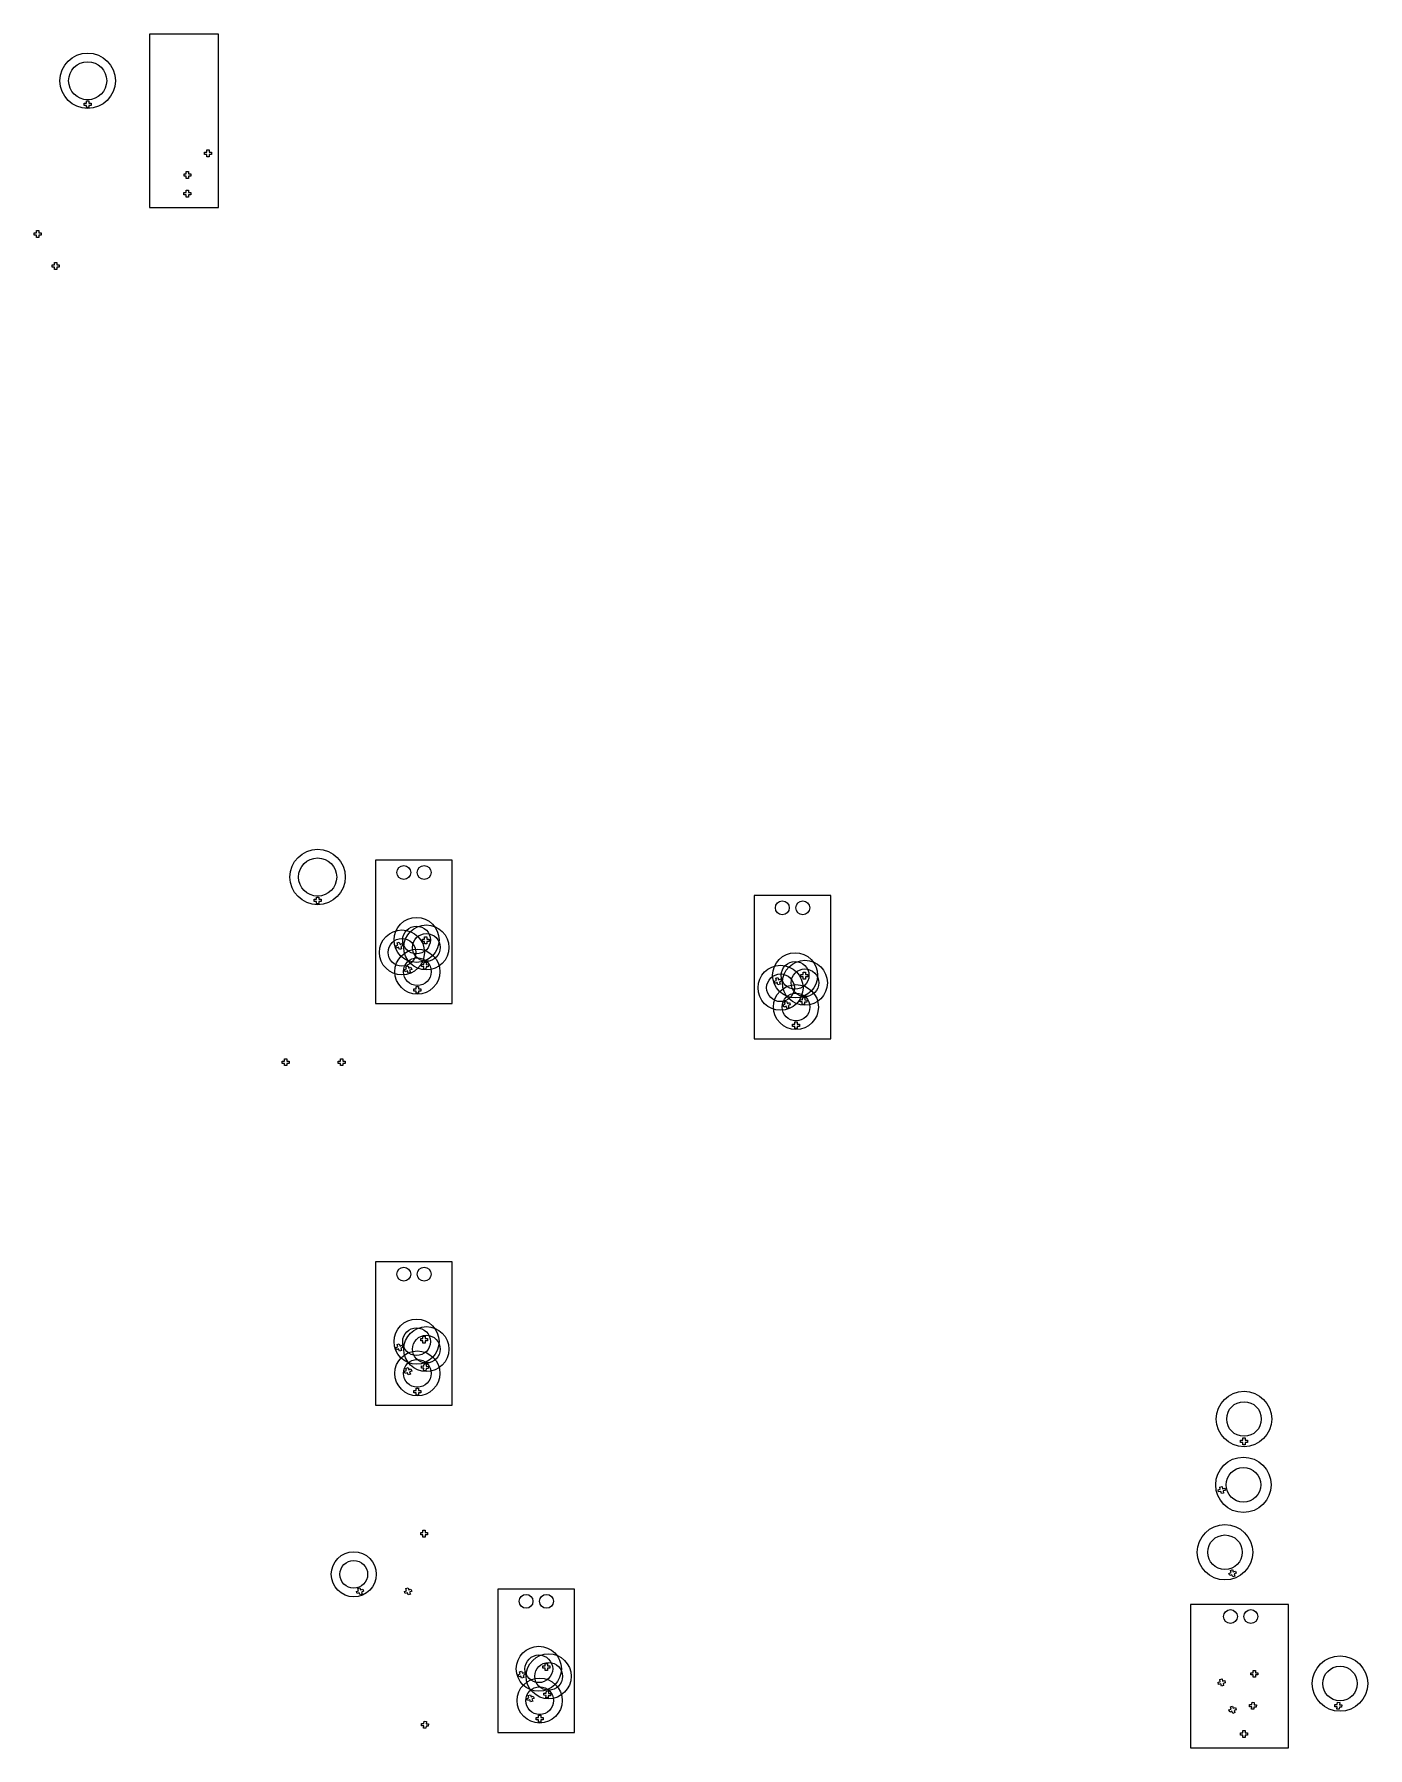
# Model space of a CAD drawing. Header units: centimetres. Extents: x -123 to 1233, y -758 to 1627.
# Drawn here: x -123.2 to 69.3, y -302.6 to -55.1 of the extents above; entities that cross this region are included whole.
import ezdxf

# ---------------------------------------------------------------- set-up
doc = ezdxf.new("R2010")
doc.units = ezdxf.units.CM

msp = doc.modelspace()

# ---------------------------------------------------------------- linework, layer by layer
for p, q in [((-116.037, -65.407), (-116.037, -65.077)), ((-116.037, -65.077), (-115.707, -65.077)), ((-115.707, -65.407), (-116.037, -65.407)), ((-115.707, -65.077), (-115.707, -64.747)), ((-115.707, -64.747), (-115.377, -64.747)), ((-115.707, -65.737), (-115.707, -65.407)), ((-115.377, -65.737), (-115.707, -65.737)), ((-115.377, -64.747), (-115.377, -65.077)), ((-115.377, -65.077), (-115.047, -65.077)), ((-115.047, -65.407), (-115.377, -65.407)), ((-115.377, -65.407), (-115.377, -65.737)), ((-115.047, -65.077), (-115.047, -65.407)), ((-98.659, -72.509), (-98.659, -72.179)), ((-98.659, -72.179), (-98.329, -72.179)), ((-98.329, -72.509), (-98.659, -72.509)), ((-98.329, -72.179), (-98.329, -71.849)), ((-98.329, -71.849), (-97.999, -71.849)), ((-98.329, -72.839), (-98.329, -72.509)), ((-97.999, -72.839), (-98.329, -72.839)), ((-97.999, -71.849), (-97.999, -72.179)), ((-97.999, -72.179), (-97.669, -72.179)), ((-97.669, -72.509), (-97.999, -72.509)), ((-97.999, -72.509), (-97.999, -72.839)), ((-97.669, -72.179), (-97.669, -72.509)), ((-101.627, -75.627), (-101.627, -75.297)), ((-101.627, -75.297), (-101.297, -75.297)), ((-101.627, -75.627, 1.879), (-101.627, -75.297, 1.879)), ((-101.627, -75.297, 1.879), (-101.297, -75.297, 1.879)), ((-101.297, -75.627), (-101.627, -75.627)), ((-101.297, -75.627, 1.879), (-101.627, -75.627, 1.879)), ((-101.297, -75.297), (-101.297, -74.967)), ((-101.297, -74.967), (-100.967, -74.967)), ((-101.297, -75.297, 1.879), (-101.297, -74.967, 1.879)), ((-101.297, -74.967, 1.879), (-100.967, -74.967, 1.879)), ((-101.297, -75.957), (-101.297, -75.627)), ((-101.297, -75.957, 1.879), (-101.297, -75.627, 1.879)), ((-100.967, -75.957), (-101.297, -75.957)), ((-100.967, -75.957, 1.879), (-101.297, -75.957, 1.879)), ((-100.967, -74.967), (-100.967, -75.297)), ((-100.967, -74.967, 1.879), (-100.967, -75.297, 1.879)), ((-100.967, -75.297), (-100.637, -75.297)), ((-100.967, -75.297, 1.879), (-100.637, -75.297, 1.879)), ((-100.637, -75.627), (-100.967, -75.627)), ((-100.967, -75.627), (-100.967, -75.957)), ((-100.637, -75.627, 1.879), (-100.967, -75.627, 1.879)), ((-100.967, -75.627, 1.879), (-100.967, -75.957, 1.879)), ((-100.637, -75.297), (-100.637, -75.627)), ((-100.637, -75.297, 1.879), (-100.637, -75.627, 1.879)), ((-101.638, -78.324), (-101.638, -77.994)), ((-101.638, -77.994), (-101.308, -77.994)), ((-101.638, -78.324, 1.879), (-101.638, -77.994, 1.879)), ((-101.638, -77.994, 1.879), (-101.308, -77.994, 1.879)), ((-101.308, -78.324), (-101.638, -78.324)), ((-101.308, -78.324, 1.879), (-101.638, -78.324, 1.879)), ((-101.308, -77.994), (-101.308, -77.664)), ((-101.308, -77.664), (-100.978, -77.664)), ((-101.308, -77.994, 1.879), (-101.308, -77.664, 1.879)), ((-101.308, -77.664, 1.879), (-100.978, -77.664, 1.879)), ((-101.308, -78.654), (-101.308, -78.324)), ((-101.308, -78.654, 1.879), (-101.308, -78.324, 1.879)), ((-100.978, -78.654), (-101.308, -78.654)), ((-100.978, -78.654, 1.879), (-101.308, -78.654, 1.879)), ((-100.978, -77.664), (-100.978, -77.994)), ((-100.978, -77.664, 1.879), (-100.978, -77.994, 1.879)), ((-100.978, -77.994), (-100.648, -77.994)), ((-100.978, -77.994, 1.879), (-100.648, -77.994, 1.879)), ((-100.648, -78.324), (-100.978, -78.324)), ((-100.978, -78.324), (-100.978, -78.654)), ((-100.648, -78.324, 1.879), (-100.978, -78.324, 1.879)), ((-100.978, -78.324, 1.879), (-100.978, -78.654, 1.879)), ((-100.648, -77.994), (-100.648, -78.324)), ((-100.648, -77.994, 1.879), (-100.648, -78.324, 1.879)), ((-123.25, -84.143), (-123.25, -83.813)), ((-123.25, -83.813), (-122.92, -83.813)), ((-122.92, -83.813), (-122.92, -83.483)), ((-122.92, -83.483), (-122.59, -83.483)), ((-122.59, -83.483), (-122.59, -83.813)), ((-122.59, -83.813), (-122.26, -83.813)), ((-122.26, -83.813), (-122.26, -84.143)), ((-122.92, -84.143), (-123.25, -84.143)), ((-122.92, -84.473), (-122.92, -84.143)), ((-122.59, -84.473), (-122.92, -84.473)), ((-122.26, -84.143), (-122.59, -84.143)), ((-122.59, -84.143), (-122.59, -84.473)), ((-120.646, -88.771), (-120.646, -88.441)), ((-120.646, -88.441), (-120.316, -88.441)), ((-120.316, -88.771), (-120.646, -88.771)), ((-120.316, -88.441), (-120.316, -88.111)), ((-120.316, -88.111), (-119.986, -88.111)), ((-120.316, -89.101), (-120.316, -88.771)), ((-119.986, -88.111), (-119.986, -88.441)), ((-119.986, -88.441), (-119.656, -88.441)), ((-119.656, -88.771), (-119.986, -88.771)), ((-119.986, -88.771), (-119.986, -89.101)), ((-119.656, -88.441), (-119.656, -88.771)), ((-119.986, -89.101), (-120.316, -89.101)), ((-82.836, -180.403), (-82.836, -180.073)), ((-82.836, -180.073), (-82.506, -180.073)), ((-82.506, -180.403), (-82.836, -180.403)), ((-82.506, -180.073), (-82.506, -179.743)), ((-82.506, -179.743), (-82.176, -179.743)), ((-82.506, -180.733), (-82.506, -180.403)), ((-82.176, -179.743), (-82.176, -180.073)), ((-82.176, -180.073), (-81.846, -180.073)), ((-81.846, -180.403), (-82.176, -180.403)), ((-82.176, -180.403), (-82.176, -180.733)), ((-81.846, -180.073), (-81.846, -180.403)), ((-82.176, -180.733), (-82.506, -180.733)), ((-66.887, -185.826), (-66.887, -185.496)), ((-66.887, -185.496), (-66.557, -185.496)), ((-66.557, -185.496), (-66.557, -185.826)), ((-71.065, -186.794), (-70.753, -186.688)), ((-71.065, -186.794), (-70.753, -186.688)), ((-70.958, -187.107), (-71.065, -186.794)), ((-70.958, -187.107), (-71.065, -186.794)), ((-70.646, -187), (-70.958, -187.107)), ((-70.646, -187), (-70.958, -187.107)), ((-70.859, -186.375), (-70.547, -186.269)), ((-70.859, -186.375), (-70.547, -186.269)), ((-70.753, -186.688), (-70.859, -186.375)), ((-70.753, -186.688), (-70.859, -186.375)), ((-70.539, -187.312), (-70.646, -187)), ((-70.539, -187.312), (-70.646, -187)), ((-70.547, -186.269), (-70.44, -186.581)), ((-70.547, -186.269), (-70.44, -186.581)), ((-70.227, -187.205), (-70.539, -187.312)), ((-70.227, -187.205), (-70.539, -187.312)), ((-70.44, -186.581), (-70.128, -186.474)), ((-70.44, -186.581), (-70.128, -186.474)), ((-70.021, -186.786), (-70.334, -186.893)), ((-70.021, -186.786), (-70.334, -186.893)), ((-70.334, -186.893), (-70.227, -187.205)), ((-70.334, -186.893), (-70.227, -187.205)), ((-70.128, -186.474), (-70.021, -186.786)), ((-70.128, -186.474), (-70.021, -186.786)), ((-67.217, -186.156), (-67.217, -185.826)), ((-67.217, -185.826), (-66.887, -185.826)), ((-66.887, -186.156), (-67.217, -186.156)), ((-66.887, -186.486), (-66.887, -186.156)), ((-66.557, -186.486), (-66.887, -186.486)), ((-66.557, -185.826), (-66.227, -185.826)), ((-66.227, -186.156), (-66.557, -186.156)), ((-66.557, -186.156), (-66.557, -186.486)), ((-66.227, -185.826), (-66.227, -186.156)), ((-69.795, -190.225), (-69.485, -190.113)), ((-69.795, -190.225), (-69.485, -190.113)), ((-69.683, -190.536), (-69.795, -190.225)), ((-69.683, -190.536), (-69.795, -190.225)), ((-69.372, -190.423), (-69.683, -190.536)), ((-69.372, -190.423), (-69.683, -190.536)), ((-69.597, -189.803), (-69.287, -189.69)), ((-69.597, -189.803), (-69.287, -189.69)), ((-69.485, -190.113), (-69.597, -189.803)), ((-69.485, -190.113), (-69.597, -189.803)), ((-69.26, -190.733), (-69.372, -190.423)), ((-69.26, -190.733), (-69.372, -190.423)), ((-69.287, -189.69), (-69.175, -190)), ((-69.287, -189.69), (-69.175, -190)), ((-69.175, -190), (-68.864, -189.888)), ((-69.175, -190), (-68.864, -189.888)), ((-68.752, -190.198), (-69.062, -190.311)), ((-68.752, -190.198), (-69.062, -190.311)), ((-69.062, -190.311), (-68.95, -190.621)), ((-69.062, -190.311), (-68.95, -190.621)), ((-68.864, -189.888), (-68.752, -190.198)), ((-68.864, -189.888), (-68.752, -190.198)), ((-67.351, -189.77), (-67.326, -189.441)), ((-67.351, -189.77), (-67.326, -189.441)), ((-67.022, -189.795), (-67.351, -189.77)), ((-67.022, -189.795), (-67.351, -189.77)), ((-67.326, -189.441), (-66.997, -189.466)), ((-67.326, -189.441), (-66.997, -189.466)), ((-67.047, -190.124), (-67.022, -189.795)), ((-67.047, -190.124), (-67.022, -189.795)), ((-66.718, -190.149), (-67.047, -190.124)), ((-66.718, -190.149), (-67.047, -190.124)), ((-66.997, -189.466), (-66.972, -189.137)), ((-66.997, -189.466), (-66.972, -189.137)), ((-66.972, -189.137), (-66.643, -189.162)), ((-66.972, -189.137), (-66.643, -189.162)), ((-66.693, -189.82), (-66.718, -190.149)), ((-66.693, -189.82), (-66.718, -190.149)), ((-66.364, -189.845), (-66.693, -189.82)), ((-66.364, -189.845), (-66.693, -189.82)), ((-66.643, -189.162), (-66.668, -189.491)), ((-66.643, -189.162), (-66.668, -189.491)), ((-66.668, -189.491), (-66.339, -189.516)), ((-66.668, -189.491), (-66.339, -189.516)), ((-66.339, -189.516), (-66.364, -189.845)), ((-66.339, -189.516), (-66.364, -189.845)), ((-68.95, -190.621), (-69.26, -190.733)), ((-68.95, -190.621), (-69.26, -190.733)), ((-68.437, -193.32), (-68.437, -192.99)), ((-68.437, -192.99), (-68.107, -192.99)), ((-68.437, -193.32), (-68.437, -192.99)), ((-68.437, -192.99), (-68.107, -192.99)), ((-68.107, -192.99), (-68.107, -192.66)), ((-68.107, -192.66), (-67.777, -192.66)), ((-68.107, -192.99), (-68.107, -192.66)), ((-68.107, -192.66), (-67.777, -192.66)), ((-67.777, -192.66), (-67.777, -192.99)), ((-67.777, -192.66), (-67.777, -192.99)), ((-67.777, -192.99), (-67.447, -192.99)), ((-67.777, -192.99), (-67.447, -192.99)), ((-67.447, -192.99), (-67.447, -193.32)), ((-67.447, -192.99), (-67.447, -193.32)), ((-16.406, -191.9), (-16.094, -191.794)), ((-16.406, -191.9, 22), (-16.094, -191.794, 22)), ((-16.406, -191.9, -117.946), (-16.094, -191.794, -117.946)), ((-16.406, -191.9, -95.946), (-16.094, -191.794, -95.946)), ((-16.299, -192.213), (-16.406, -191.9)), ((-16.299, -192.213, 22), (-16.406, -191.9, 22)), ((-16.299, -192.213, -117.946), (-16.406, -191.9, -117.946)), ((-16.299, -192.213, -95.946), (-16.406, -191.9, -95.946)), ((-15.987, -192.106), (-16.299, -192.213)), ((-15.987, -192.106, 22), (-16.299, -192.213, 22)), ((-15.987, -192.106, -117.946), (-16.299, -192.213, -117.946)), ((-15.987, -192.106, -95.946), (-16.299, -192.213, -95.946)), ((-16.2, -191.481), (-15.888, -191.374)), ((-16.2, -191.481, 22), (-15.888, -191.374, 22)), ((-16.2, -191.481, -117.946), (-15.888, -191.374, -117.946)), ((-16.2, -191.481, -95.946), (-15.888, -191.374, -95.946)), ((-16.094, -191.794), (-16.2, -191.481)), ((-16.094, -191.794, 22), (-16.2, -191.481, 22)), ((-16.094, -191.794, -117.946), (-16.2, -191.481, -117.946)), ((-16.094, -191.794, -95.946), (-16.2, -191.481, -95.946)), ((-15.88, -192.418), (-15.987, -192.106)), ((-15.88, -192.418, 22), (-15.987, -192.106, 22)), ((-15.88, -192.418, -117.946), (-15.987, -192.106, -117.946)), ((-15.88, -192.418, -95.946), (-15.987, -192.106, -95.946)), ((-15.888, -191.374), (-15.781, -191.687)), ((-15.888, -191.374, 22), (-15.781, -191.687, 22)), ((-15.888, -191.374, -117.946), (-15.781, -191.687, -117.946)), ((-15.888, -191.374, -95.946), (-15.781, -191.687, -95.946)), ((-15.568, -192.311), (-15.88, -192.418)), ((-15.568, -192.311, 22), (-15.88, -192.418, 22)), ((-15.568, -192.311, -117.946), (-15.88, -192.418, -117.946)), ((-15.568, -192.311, -95.946), (-15.88, -192.418, -95.946)), ((-15.781, -191.687), (-15.469, -191.58)), ((-15.781, -191.687, 22), (-15.469, -191.58, 22)), ((-15.781, -191.687, -117.946), (-15.469, -191.58, -117.946)), ((-15.781, -191.687, -95.946), (-15.469, -191.58, -95.946)), ((-15.362, -191.892), (-15.675, -191.999)), ((-15.362, -191.892, 22), (-15.675, -191.999, 22)), ((-15.362, -191.892, -117.946), (-15.675, -191.999, -117.946)), ((-15.362, -191.892, -95.946), (-15.675, -191.999, -95.946)), ((-15.675, -191.999), (-15.568, -192.311)), ((-15.675, -191.999, 22), (-15.568, -192.311, 22)), ((-15.675, -191.999, -117.946), (-15.568, -192.311, -117.946)), ((-15.675, -191.999, -95.946), (-15.568, -192.311, -95.946)), ((-15.469, -191.58), (-15.362, -191.892)), ((-15.469, -191.58, 22), (-15.362, -191.892, 22)), ((-15.469, -191.58, -117.946), (-15.362, -191.892, -117.946)), ((-15.469, -191.58, -95.946), (-15.362, -191.892, -95.946)), ((-12.558, -191.262), (-12.558, -190.932)), ((-12.558, -190.932), (-12.228, -190.932)), ((-12.558, -191.262, -117.946), (-12.558, -190.932, -117.946)), ((-12.558, -190.932, -117.946), (-12.228, -190.932, -117.946)), ((-12.228, -191.262), (-12.558, -191.262)), ((-12.228, -191.262, -117.946), (-12.558, -191.262, -117.946)), ((-12.228, -190.932), (-12.228, -190.602)), ((-12.228, -190.602), (-11.898, -190.602)), ((-12.228, -190.932, -117.946), (-12.228, -190.602, -117.946)), ((-12.228, -190.602, -117.946), (-11.898, -190.602, -117.946)), ((-12.228, -191.592), (-12.228, -191.262)), ((-12.228, -191.592, -117.946), (-12.228, -191.262, -117.946)), ((-11.898, -191.592), (-12.228, -191.592)), ((-11.898, -191.592, -117.946), (-12.228, -191.592, -117.946)), ((-11.898, -190.602), (-11.898, -190.932)), ((-11.898, -190.602, -117.946), (-11.898, -190.932, -117.946)), ((-11.898, -190.932), (-11.568, -190.932)), ((-11.898, -190.932, -117.946), (-11.568, -190.932, -117.946)), ((-11.568, -191.262), (-11.898, -191.262)), ((-11.898, -191.262), (-11.898, -191.592)), ((-11.568, -191.262, -117.946), (-11.898, -191.262, -117.946)), ((-11.898, -191.262, -117.946), (-11.898, -191.592, -117.946)), ((-11.568, -190.932), (-11.568, -191.262)), ((-11.568, -190.932, -117.946), (-11.568, -191.262, -117.946)), ((-68.107, -193.32), (-68.437, -193.32)), ((-68.107, -193.32), (-68.437, -193.32)), ((-68.107, -193.65), (-68.107, -193.32)), ((-68.107, -193.65), (-68.107, -193.32)), ((-67.777, -193.65), (-68.107, -193.65)), ((-67.777, -193.65), (-68.107, -193.65)), ((-67.447, -193.32), (-67.777, -193.32)), ((-67.777, -193.32), (-67.777, -193.65)), ((-67.447, -193.32), (-67.777, -193.32)), ((-67.777, -193.32), (-67.777, -193.65)), ((-15.136, -195.331), (-14.826, -195.219)), ((-15.136, -195.331, 15), (-14.826, -195.219, 15)), ((-15.136, -195.331, -117.946), (-14.826, -195.219, -117.946)), ((-15.136, -195.331, -102.946), (-14.826, -195.219, -102.946)), ((-15.024, -195.641), (-15.136, -195.331)), ((-15.024, -195.641, 15), (-15.136, -195.331, 15)), ((-15.024, -195.641, -117.946), (-15.136, -195.331, -117.946)), ((-15.024, -195.641, -102.946), (-15.136, -195.331, -102.946)), ((-14.938, -194.908), (-14.628, -194.796)), ((-14.938, -194.908, 15), (-14.628, -194.796, 15)), ((-14.938, -194.908, -117.946), (-14.628, -194.796, -117.946)), ((-14.938, -194.908, -102.946), (-14.628, -194.796, -102.946)), ((-14.826, -195.219), (-14.938, -194.908)), ((-14.826, -195.219, 15), (-14.938, -194.908, 15)), ((-14.826, -195.219, -117.946), (-14.938, -194.908, -117.946)), ((-14.826, -195.219, -102.946), (-14.938, -194.908, -102.946)), ((-14.628, -194.796), (-14.516, -195.106)), ((-14.628, -194.796, 15), (-14.516, -195.106, 15)), ((-14.628, -194.796, -117.946), (-14.516, -195.106, -117.946)), ((-14.628, -194.796, -102.946), (-14.516, -195.106, -102.946)), ((-14.516, -195.106), (-14.205, -194.994)), ((-14.516, -195.106, 15), (-14.205, -194.994, 15)), ((-14.516, -195.106, -117.946), (-14.205, -194.994, -117.946)), ((-14.516, -195.106, -102.946), (-14.205, -194.994, -102.946)), ((-14.093, -195.304), (-14.403, -195.416)), ((-14.093, -195.304, 15), (-14.403, -195.416, 15)), ((-14.093, -195.304, -117.946), (-14.403, -195.416, -117.946)), ((-14.093, -195.304, -102.946), (-14.403, -195.416, -102.946)), ((-14.403, -195.416), (-14.291, -195.727)), ((-14.403, -195.416, 15), (-14.291, -195.727, 15)), ((-14.403, -195.416, -117.946), (-14.291, -195.727, -117.946)), ((-14.403, -195.416, -102.946), (-14.291, -195.727, -102.946)), ((-14.205, -194.994), (-14.093, -195.304)), ((-14.205, -194.994, 15), (-14.093, -195.304, 15)), ((-14.205, -194.994, -117.946), (-14.093, -195.304, -117.946)), ((-14.205, -194.994, -102.946), (-14.093, -195.304, -102.946)), ((-12.692, -194.876), (-12.667, -194.546)), ((-12.692, -194.876, 9), (-12.667, -194.546, 9)), ((-12.692, -194.876, -117.946), (-12.667, -194.546, -117.946)), ((-12.692, -194.876, -108.946), (-12.667, -194.546, -108.946)), ((-12.363, -194.901), (-12.692, -194.876)), ((-12.363, -194.901, 9), (-12.692, -194.876, 9)), ((-12.363, -194.901, -117.946), (-12.692, -194.876, -117.946)), ((-12.363, -194.901, -108.946), (-12.692, -194.876, -108.946)), ((-12.667, -194.546), (-12.338, -194.572)), ((-12.667, -194.546, 9), (-12.338, -194.572, 9)), ((-12.667, -194.546, -117.946), (-12.338, -194.572, -117.946)), ((-12.667, -194.546, -108.946), (-12.338, -194.572, -108.946)), ((-12.388, -195.23), (-12.363, -194.901)), ((-12.388, -195.23, 9), (-12.363, -194.901, 9)), ((-12.388, -195.23, -117.946), (-12.363, -194.901, -117.946)), ((-12.388, -195.23, -108.946), (-12.363, -194.901, -108.946)), ((-12.059, -195.255), (-12.388, -195.23)), ((-12.059, -195.255, 9), (-12.388, -195.23, 9)), ((-12.059, -195.255, -117.946), (-12.388, -195.23, -117.946)), ((-12.059, -195.255, -108.946), (-12.388, -195.23, -108.946)), ((-12.338, -194.572), (-12.313, -194.243)), ((-12.338, -194.572, 9), (-12.313, -194.243, 9)), ((-12.338, -194.572, -117.946), (-12.313, -194.243, -117.946)), ((-12.338, -194.572, -108.946), (-12.313, -194.243, -108.946)), ((-12.313, -194.243), (-11.984, -194.268)), ((-12.313, -194.243, 9), (-11.984, -194.268, 9)), ((-12.313, -194.243, -117.946), (-11.984, -194.268, -117.946)), ((-12.313, -194.243, -108.946), (-11.984, -194.268, -108.946)), ((-12.034, -194.926), (-12.059, -195.255)), ((-12.034, -194.926, 9), (-12.059, -195.255, 9)), ((-12.034, -194.926, -117.946), (-12.059, -195.255, -117.946)), ((-12.034, -194.926, -108.946), (-12.059, -195.255, -108.946)), ((-11.705, -194.951), (-12.034, -194.926)), ((-11.705, -194.951, 9), (-12.034, -194.926, 9)), ((-11.705, -194.951, -117.946), (-12.034, -194.926, -117.946)), ((-11.705, -194.951, -108.946), (-12.034, -194.926, -108.946)), ((-11.984, -194.268), (-12.009, -194.597)), ((-11.984, -194.268, 9), (-12.009, -194.597, 9)), ((-11.984, -194.268, -117.946), (-12.009, -194.597, -117.946)), ((-11.984, -194.268, -108.946), (-12.009, -194.597, -108.946)), ((-12.009, -194.597), (-11.68, -194.622)), ((-12.009, -194.597, 9), (-11.68, -194.622, 9)), ((-12.009, -194.597, -117.946), (-11.68, -194.622, -117.946)), ((-12.009, -194.597, -108.946), (-11.68, -194.622, -108.946)), ((-11.68, -194.622), (-11.705, -194.951)), ((-11.68, -194.622, 9), (-11.705, -194.951, 9)), ((-11.68, -194.622, -117.946), (-11.705, -194.951, -117.946)), ((-11.68, -194.622, -108.946), (-11.705, -194.951, -108.946)), ((-14.713, -195.529), (-15.024, -195.641)), ((-14.713, -195.529, 15), (-15.024, -195.641, 15)), ((-14.713, -195.529, -117.946), (-15.024, -195.641, -117.946)), ((-14.713, -195.529, -102.946), (-15.024, -195.641, -102.946)), ((-14.601, -195.839), (-14.713, -195.529)), ((-14.601, -195.839, 15), (-14.713, -195.529, 15)), ((-14.601, -195.839, -117.946), (-14.713, -195.529, -117.946)), ((-14.601, -195.839, -102.946), (-14.713, -195.529, -102.946)), ((-14.291, -195.727), (-14.601, -195.839)), ((-14.291, -195.727, 15), (-14.601, -195.839, 15)), ((-14.291, -195.727, -117.946), (-14.601, -195.839, -117.946)), ((-14.291, -195.727, -102.946), (-14.601, -195.839, -102.946)), ((-13.448, -198.095), (-13.448, -197.765)), ((-13.448, -197.765), (-13.118, -197.765)), ((-13.448, -198.095, 5), (-13.448, -197.765, 5)), ((-13.448, -197.765, 5), (-13.118, -197.765, 5)), ((-13.448, -198.095, -117.946), (-13.448, -197.765, -117.946)), ((-13.448, -197.765, -117.946), (-13.118, -197.765, -117.946)), ((-13.448, -198.095, -112.946), (-13.448, -197.765, -112.946)), ((-13.448, -197.765, -112.946), (-13.118, -197.765, -112.946)), ((-13.118, -197.765), (-13.118, -198.095)), ((-13.118, -197.765, 5), (-13.118, -198.095, 5)), ((-13.118, -197.765, -117.946), (-13.118, -198.095, -117.946)), ((-13.118, -197.765, -112.946), (-13.118, -198.095, -112.946)), ((-13.778, -198.425), (-13.778, -198.095)), ((-13.778, -198.095), (-13.448, -198.095)), ((-13.778, -198.425, 5), (-13.778, -198.095, 5)), ((-13.778, -198.095, 5), (-13.448, -198.095, 5)), ((-13.778, -198.425, -117.946), (-13.778, -198.095, -117.946)), ((-13.778, -198.095, -117.946), (-13.448, -198.095, -117.946)), ((-13.778, -198.425, -112.946), (-13.778, -198.095, -112.946)), ((-13.778, -198.095, -112.946), (-13.448, -198.095, -112.946)), ((-13.448, -198.425), (-13.778, -198.425)), ((-13.448, -198.425, 5), (-13.778, -198.425, 5)), ((-13.448, -198.425, -117.946), (-13.778, -198.425, -117.946)), ((-13.448, -198.425, -112.946), (-13.778, -198.425, -112.946)), ((-13.448, -198.755), (-13.448, -198.425)), ((-13.448, -198.755, 5), (-13.448, -198.425, 5)), ((-13.448, -198.755, -117.946), (-13.448, -198.425, -117.946)), ((-13.448, -198.755, -112.946), (-13.448, -198.425, -112.946)), ((-13.118, -198.755), (-13.448, -198.755)), ((-13.118, -198.755, 5), (-13.448, -198.755, 5)), ((-13.118, -198.755, -117.946), (-13.448, -198.755, -117.946)), ((-13.118, -198.755, -112.946), (-13.448, -198.755, -112.946)), ((-13.118, -198.095), (-12.788, -198.095)), ((-13.118, -198.095, 5), (-12.788, -198.095, 5)), ((-13.118, -198.095, -117.946), (-12.788, -198.095, -117.946)), ((-13.118, -198.095, -112.946), (-12.788, -198.095, -112.946)), ((-12.788, -198.425), (-13.118, -198.425)), ((-13.118, -198.425), (-13.118, -198.755)), ((-12.788, -198.425, 5), (-13.118, -198.425, 5)), ((-13.118, -198.425, 5), (-13.118, -198.755, 5)), ((-12.788, -198.425, -117.946), (-13.118, -198.425, -117.946)), ((-13.118, -198.425, -117.946), (-13.118, -198.755, -117.946)), ((-12.788, -198.425, -112.946), (-13.118, -198.425, -112.946)), ((-13.118, -198.425, -112.946), (-13.118, -198.755, -112.946)), ((-12.788, -198.095), (-12.788, -198.425)), ((-12.788, -198.095, 5), (-12.788, -198.425, 5)), ((-12.788, -198.095, -117.946), (-12.788, -198.425, -117.946)), ((-12.788, -198.095, -112.946), (-12.788, -198.425, -112.946)), ((-87.445, -203.767), (-87.445, -203.437)), ((-87.445, -203.437), (-87.115, -203.437)), ((-87.445, -203.767, -3.221), (-87.445, -203.437, -3.221)), ((-87.445, -203.437, -3.221), (-87.115, -203.437, -3.221)), ((-87.445, -203.767, -3.73), (-87.445, -203.437, -3.73)), ((-87.445, -203.437, -3.73), (-87.115, -203.437, -3.73)), ((-87.445, -203.767, -5.173), (-87.445, -203.437, -5.173)), ((-87.445, -203.437, -5.173), (-87.115, -203.437, -5.173)), ((-87.445, -203.767, -6.022), (-87.445, -203.437, -6.022)), ((-87.445, -203.437, -6.022), (-87.115, -203.437, -6.022)), ((-87.445, -203.767, -7.465), (-87.445, -203.437, -7.465)), ((-87.445, -203.437, -7.465), (-87.115, -203.437, -7.465)), ((-87.115, -203.767), (-87.445, -203.767)), ((-87.115, -203.767, -3.221), (-87.445, -203.767, -3.221)), ((-87.115, -203.767, -3.73), (-87.445, -203.767, -3.73)), ((-87.115, -203.767, -5.173), (-87.445, -203.767, -5.173)), ((-87.115, -203.767, -6.022), (-87.445, -203.767, -6.022)), ((-87.115, -203.767, -7.465), (-87.445, -203.767, -7.465)), ((-87.115, -203.437), (-87.115, -203.107)), ((-87.115, -203.107), (-86.785, -203.107)), ((-87.115, -203.437, -3.221), (-87.115, -203.107, -3.221)), ((-87.115, -203.107, -3.221), (-86.785, -203.107, -3.221)), ((-87.115, -203.437, -3.73), (-87.115, -203.107, -3.73)), ((-87.115, -203.107, -3.73), (-86.785, -203.107, -3.73)), ((-87.115, -203.437, -5.173), (-87.115, -203.107, -5.173)), ((-87.115, -203.107, -5.173), (-86.785, -203.107, -5.173)), ((-87.115, -203.437, -6.022), (-87.115, -203.107, -6.022)), ((-87.115, -203.107, -6.022), (-86.785, -203.107, -6.022)), ((-87.115, -203.437, -7.465), (-87.115, -203.107, -7.465)), ((-87.115, -203.107, -7.465), (-86.785, -203.107, -7.465)), ((-87.115, -204.097), (-87.115, -203.767)), ((-87.115, -204.097, -3.221), (-87.115, -203.767, -3.221)), ((-87.115, -204.097, -3.73), (-87.115, -203.767, -3.73)), ((-87.115, -204.097, -5.173), (-87.115, -203.767, -5.173)), ((-87.115, -204.097, -6.022), (-87.115, -203.767, -6.022)), ((-87.115, -204.097, -7.465), (-87.115, -203.767, -7.465)), ((-86.785, -204.097), (-87.115, -204.097)), ((-86.785, -204.097, -3.221), (-87.115, -204.097, -3.221)), ((-86.785, -204.097, -3.73), (-87.115, -204.097, -3.73)), ((-86.785, -204.097, -5.173), (-87.115, -204.097, -5.173)), ((-86.785, -204.097, -6.022), (-87.115, -204.097, -6.022)), ((-86.785, -204.097, -7.465), (-87.115, -204.097, -7.465)), ((-86.785, -203.107), (-86.785, -203.437)), ((-86.785, -203.107, -3.221), (-86.785, -203.437, -3.221)), ((-86.785, -203.107, -3.73), (-86.785, -203.437, -3.73)), ((-86.785, -203.107, -5.173), (-86.785, -203.437, -5.173)), ((-86.785, -203.107, -6.022), (-86.785, -203.437, -6.022)), ((-86.785, -203.107, -7.465), (-86.785, -203.437, -7.465)), ((-86.785, -203.437), (-86.455, -203.437)), ((-86.785, -203.437, -3.221), (-86.455, -203.437, -3.221)), ((-86.785, -203.437, -3.73), (-86.455, -203.437, -3.73)), ((-86.785, -203.437, -5.173), (-86.455, -203.437, -5.173)), ((-86.785, -203.437, -6.022), (-86.455, -203.437, -6.022)), ((-86.785, -203.437, -7.465), (-86.455, -203.437, -7.465)), ((-86.455, -203.767), (-86.785, -203.767)), ((-86.785, -203.767), (-86.785, -204.097)), ((-86.455, -203.767, -3.221), (-86.785, -203.767, -3.221)), ((-86.785, -203.767, -3.221), (-86.785, -204.097, -3.221)), ((-86.455, -203.767, -3.73), (-86.785, -203.767, -3.73)), ((-86.785, -203.767, -3.73), (-86.785, -204.097, -3.73)), ((-86.455, -203.767, -5.173), (-86.785, -203.767, -5.173)), ((-86.785, -203.767, -5.173), (-86.785, -204.097, -5.173)), ((-86.455, -203.767, -6.022), (-86.785, -203.767, -6.022)), ((-86.785, -203.767, -6.022), (-86.785, -204.097, -6.022)), ((-86.455, -203.767, -7.465), (-86.785, -203.767, -7.465)), ((-86.785, -203.767, -7.465), (-86.785, -204.097, -7.465)), ((-86.455, -203.437), (-86.455, -203.767)), ((-86.455, -203.437, -3.221), (-86.455, -203.767, -3.221)), ((-86.455, -203.437, -3.73), (-86.455, -203.767, -3.73)), ((-86.455, -203.437, -5.173), (-86.455, -203.767, -5.173)), ((-86.455, -203.437, -6.022), (-86.455, -203.767, -6.022)), ((-86.455, -203.437, -7.465), (-86.455, -203.767, -7.465)), ((-79.356, -203.767), (-79.356, -203.437)), ((-79.356, -203.437), (-79.026, -203.437)), ((-79.026, -203.767), (-79.356, -203.767)), ((-79.026, -203.437), (-79.026, -203.107)), ((-79.026, -203.107), (-78.696, -203.107)), ((-79.026, -204.097), (-79.026, -203.767)), ((-78.696, -204.097), (-79.026, -204.097)), ((-78.696, -203.107), (-78.696, -203.437)), ((-78.696, -203.437), (-78.366, -203.437)), ((-78.366, -203.767), (-78.696, -203.767)), ((-78.696, -203.767), (-78.696, -204.097)), ((-78.366, -203.437), (-78.366, -203.767)), ((-71.065, -244.808), (-70.753, -244.701)), ((-71.065, -244.808, 22), (-70.753, -244.701, 22)), ((-71.065, -244.808, -2), (-70.753, -244.701, -2)), ((-70.958, -245.12), (-71.065, -244.808)), ((-70.958, -245.12, 22), (-71.065, -244.808, 22)), ((-70.958, -245.12, -2), (-71.065, -244.808, -2)), ((-70.859, -244.389), (-70.547, -244.282)), ((-70.859, -244.389, 22), (-70.547, -244.282, 22)), ((-70.859, -244.389, -2), (-70.547, -244.282, -2)), ((-70.753, -244.701), (-70.859, -244.389)), ((-70.753, -244.701, 22), (-70.859, -244.389, 22)), ((-70.753, -244.701, -2), (-70.859, -244.389, -2)), ((-70.547, -244.282), (-70.44, -244.594)), ((-70.547, -244.282, 22), (-70.44, -244.594, 22)), ((-70.547, -244.282, -2), (-70.44, -244.594, -2)), ((-70.44, -244.594), (-70.128, -244.488)), ((-70.44, -244.594, 22), (-70.128, -244.488, 22)), ((-70.44, -244.594, -2), (-70.128, -244.488, -2)), ((-70.021, -244.8), (-70.334, -244.907)), ((-70.021, -244.8, 22), (-70.334, -244.907, 22)), ((-70.021, -244.8, -2), (-70.334, -244.907, -2)), ((-70.334, -244.907), (-70.227, -245.219)), ((-70.334, -244.907, 22), (-70.227, -245.219, 22)), ((-70.334, -244.907, -2), (-70.227, -245.219, -2)), ((-70.128, -244.488), (-70.021, -244.8)), ((-70.128, -244.488, 22), (-70.021, -244.8, 22)), ((-70.128, -244.488, -2), (-70.021, -244.8, -2)), ((-67.46, -243.849), (-67.46, -243.519)), ((-67.46, -243.519), (-67.13, -243.519)), ((-67.13, -243.849), (-67.46, -243.849)), ((-67.13, -243.519), (-67.13, -243.189)), ((-67.13, -243.189), (-66.8, -243.189)), ((-67.13, -244.179), (-67.13, -243.849)), ((-66.8, -244.179), (-67.13, -244.179)), ((-66.8, -243.189), (-66.8, -243.519)), ((-66.8, -243.519), (-66.47, -243.519)), ((-66.47, -243.849), (-66.8, -243.849)), ((-66.8, -243.849), (-66.8, -244.179)), ((-66.47, -243.519), (-66.47, -243.849)), ((-70.646, -245.013), (-70.958, -245.12)), ((-70.646, -245.013, 22), (-70.958, -245.12, 22)), ((-70.646, -245.013, -2), (-70.958, -245.12, -2)), ((-70.539, -245.326), (-70.646, -245.013)), ((-70.539, -245.326, 22), (-70.646, -245.013, 22)), ((-70.539, -245.326, -2), (-70.646, -245.013, -2)), ((-70.227, -245.219), (-70.539, -245.326)), ((-70.227, -245.219, 22), (-70.539, -245.326, 22)), ((-70.227, -245.219, -2), (-70.539, -245.326, -2)), ((-67.351, -247.783), (-67.326, -247.454)), ((-67.351, -247.783, 9), (-67.326, -247.454, 9)), ((-67.326, -247.454), (-66.997, -247.479)), ((-67.326, -247.454, 9), (-66.997, -247.479, 9)), ((-66.997, -247.479), (-66.972, -247.15)), ((-66.997, -247.479, 9), (-66.972, -247.15, 9)), ((-66.972, -247.15), (-66.643, -247.176)), ((-66.972, -247.15, 9), (-66.643, -247.176, 9)), ((-66.643, -247.176), (-66.668, -247.505)), ((-66.643, -247.176, 9), (-66.668, -247.505, 9)), ((-69.795, -248.239), (-69.485, -248.126)), ((-69.683, -248.549), (-69.795, -248.239)), ((-69.372, -248.437), (-69.683, -248.549)), ((-69.597, -247.816), (-69.287, -247.704)), ((-69.485, -248.126), (-69.597, -247.816)), ((-69.26, -248.747), (-69.372, -248.437)), ((-69.287, -247.704), (-69.175, -248.014)), ((-68.95, -248.634), (-69.26, -248.747)), ((-69.175, -248.014), (-68.864, -247.901)), ((-68.752, -248.212), (-69.062, -248.324)), ((-69.062, -248.324), (-68.95, -248.634)), ((-68.864, -247.901), (-68.752, -248.212)), ((-67.022, -247.808), (-67.351, -247.783)), ((-67.022, -247.808, 9), (-67.351, -247.783, 9)), ((-67.047, -248.137), (-67.022, -247.808)), ((-67.047, -248.137, 9), (-67.022, -247.808, 9)), ((-66.718, -248.163), (-67.047, -248.137)), ((-66.718, -248.163, 9), (-67.047, -248.137, 9)), ((-66.693, -247.834), (-66.718, -248.163)), ((-66.693, -247.834, 9), (-66.718, -248.163, 9)), ((-66.364, -247.859), (-66.693, -247.834)), ((-66.364, -247.859, 9), (-66.693, -247.834, 9)), ((-66.668, -247.505), (-66.339, -247.53)), ((-66.668, -247.505, 9), (-66.339, -247.53, 9)), ((-66.339, -247.53), (-66.364, -247.859)), ((-66.339, -247.53, 9), (-66.364, -247.859, 9)), ((-68.437, -251.333), (-68.437, -251.003)), ((-68.437, -251.003), (-68.107, -251.003)), ((-68.437, -251.333, 5), (-68.437, -251.003, 5)), ((-68.437, -251.003, 5), (-68.107, -251.003, 5)), ((-68.107, -251.333), (-68.437, -251.333)), ((-68.107, -251.333, 5), (-68.437, -251.333, 5)), ((-68.107, -251.003), (-68.107, -250.673)), ((-68.107, -250.673), (-67.777, -250.673)), ((-68.107, -251.003, 5), (-68.107, -250.673, 5)), ((-68.107, -250.673, 5), (-67.777, -250.673, 5)), ((-68.107, -251.663), (-68.107, -251.333)), ((-68.107, -251.663, 5), (-68.107, -251.333, 5)), ((-67.777, -251.663), (-68.107, -251.663)), ((-67.777, -251.663, 5), (-68.107, -251.663, 5)), ((-67.777, -250.673), (-67.777, -251.003)), ((-67.777, -250.673, 5), (-67.777, -251.003, 5)), ((-67.777, -251.003), (-67.447, -251.003)), ((-67.777, -251.003, 5), (-67.447, -251.003, 5)), ((-67.447, -251.333), (-67.777, -251.333)), ((-67.777, -251.333), (-67.777, -251.663)), ((-67.447, -251.333, 5), (-67.777, -251.333, 5)), ((-67.777, -251.333, 5), (-67.777, -251.663, 5)), ((-67.447, -251.003), (-67.447, -251.333)), ((-67.447, -251.003, 5), (-67.447, -251.333, 5)), ((-67.46, -271.847), (-67.46, -271.517)), ((-67.46, -271.517), (-67.13, -271.517)), ((-67.13, -271.847), (-67.46, -271.847)), ((-67.13, -271.517), (-67.13, -271.187)), ((-67.13, -271.187), (-66.8, -271.187)), ((-67.13, -272.177), (-67.13, -271.847)), ((-66.8, -272.177), (-67.13, -272.177)), ((-66.8, -271.187), (-66.8, -271.517)), ((-66.8, -271.517), (-66.47, -271.517)), ((-66.47, -271.847), (-66.8, -271.847)), ((-66.8, -271.847), (-66.8, -272.177)), ((-66.47, -271.517), (-66.47, -271.847)), ((-76.549, -279.616), (-76.239, -279.503)), ((-76.437, -279.926), (-76.549, -279.616)), ((-76.239, -279.503), (-76.127, -279.813)), ((-69.597, -279.616), (-69.287, -279.503)), ((-69.485, -279.926), (-69.597, -279.616)), ((-69.287, -279.503), (-69.175, -279.813)), ((-76.747, -280.038), (-76.437, -279.926)), ((-76.635, -280.349), (-76.747, -280.038)), ((-76.324, -280.236), (-76.635, -280.349)), ((-76.212, -280.546), (-76.324, -280.236)), ((-75.902, -280.434), (-76.212, -280.546)), ((-76.127, -279.813), (-75.816, -279.701)), ((-75.704, -280.011), (-76.014, -280.124)), ((-76.014, -280.124), (-75.902, -280.434)), ((-75.816, -279.701), (-75.704, -280.011)), ((-69.795, -280.038), (-69.485, -279.926)), ((-69.683, -280.349), (-69.795, -280.038)), ((-69.372, -280.236), (-69.683, -280.349)), ((-69.26, -280.546), (-69.372, -280.236)), ((-68.95, -280.434), (-69.26, -280.546)), ((-69.175, -279.813), (-68.864, -279.701)), ((-68.752, -280.011), (-69.062, -280.124)), ((-69.062, -280.124), (-68.95, -280.434)), ((-68.864, -279.701), (-68.752, -280.011)), ((-53.406, -292.06), (-53.094, -291.953)), ((-53.406, -292.06, 22), (-53.094, -291.953, 22)), ((-53.406, -292.06, -2), (-53.094, -291.953, -2)), ((-53.201, -291.641), (-52.889, -291.534)), ((-53.201, -291.641, 22), (-52.889, -291.534, 22)), ((-53.201, -291.641, -2), (-52.889, -291.534, -2)), ((-53.094, -291.953), (-53.201, -291.641)), ((-53.094, -291.953, 22), (-53.201, -291.641, 22)), ((-53.094, -291.953, -2), (-53.201, -291.641, -2)), ((-52.889, -291.534), (-52.782, -291.846)), ((-52.889, -291.534, 22), (-52.782, -291.846, 22)), ((-52.889, -291.534, -2), (-52.782, -291.846, -2)), ((-52.782, -291.846), (-52.47, -291.739)), ((-52.782, -291.846, 22), (-52.47, -291.739, 22)), ((-52.782, -291.846, -2), (-52.47, -291.739, -2)), ((-52.47, -291.739), (-52.363, -292.052)), ((-52.47, -291.739, 22), (-52.363, -292.052, 22)), ((-52.47, -291.739, -2), (-52.363, -292.052, -2)), ((-49.801, -291.101), (-49.801, -290.771)), ((-49.801, -290.771), (-49.471, -290.771)), ((-49.471, -291.101), (-49.801, -291.101)), ((-49.471, -290.771), (-49.471, -290.441)), ((-49.471, -290.441), (-49.141, -290.441)), ((-49.471, -291.431), (-49.471, -291.101)), ((-49.141, -291.431), (-49.471, -291.431)), ((-49.141, -290.441), (-49.141, -290.771)), ((-49.141, -290.771), (-48.811, -290.771)), ((-48.811, -291.101), (-49.141, -291.101)), ((-49.141, -291.101), (-49.141, -291.431)), ((-48.811, -290.771), (-48.811, -291.101)), ((-53.3, -292.372), (-53.406, -292.06)), ((-53.3, -292.372, 22), (-53.406, -292.06, 22)), ((-53.3, -292.372, -2), (-53.406, -292.06, -2)), ((-52.987, -292.265), (-53.3, -292.372)), ((-52.987, -292.265, 22), (-53.3, -292.372, 22)), ((-52.987, -292.265, -2), (-53.3, -292.372, -2)), ((-52.881, -292.578), (-52.987, -292.265)), ((-52.881, -292.578, 22), (-52.987, -292.265, 22)), ((-52.881, -292.578, -2), (-52.987, -292.265, -2)), ((-52.568, -292.471), (-52.881, -292.578)), ((-52.568, -292.471, 22), (-52.881, -292.578, 22)), ((-52.568, -292.471, -2), (-52.881, -292.578, -2)), ((-52.363, -292.052), (-52.675, -292.158)), ((-52.363, -292.052, 22), (-52.675, -292.158, 22)), ((-52.363, -292.052, -2), (-52.675, -292.158, -2)), ((-52.675, -292.158), (-52.568, -292.471)), ((-52.675, -292.158, 22), (-52.568, -292.471, 22)), ((-52.675, -292.158, -2), (-52.568, -292.471, -2)), ((-49.338, -294.731), (-49.313, -294.402)), ((-49.338, -294.731, 9), (-49.313, -294.402, 9)), ((-49.313, -294.402), (-48.984, -294.427)), ((-49.313, -294.402, 9), (-48.984, -294.427, 9)), ((-48.984, -294.427), (-49.009, -294.756)), ((-48.984, -294.427, 9), (-49.009, -294.756, 9)), ((-52.137, -295.491), (-51.826, -295.378)), ((-52.024, -295.801), (-52.137, -295.491)), ((-51.714, -295.688), (-52.024, -295.801)), ((-51.939, -295.068), (-51.629, -294.956)), ((-51.826, -295.378), (-51.939, -295.068)), ((-51.601, -295.999), (-51.714, -295.688)), ((-51.629, -294.956), (-51.516, -295.266)), ((-51.291, -295.886), (-51.601, -295.999)), ((-51.516, -295.266), (-51.206, -295.153)), ((-51.093, -295.463), (-51.404, -295.576)), ((-51.404, -295.576), (-51.291, -295.886)), ((-51.206, -295.153), (-51.093, -295.463)), ((-49.693, -295.035), (-49.667, -294.706)), ((-49.693, -295.035, 9), (-49.667, -294.706, 9)), ((-49.364, -295.06), (-49.693, -295.035)), ((-49.364, -295.06, 9), (-49.693, -295.035, 9)), ((-49.667, -294.706), (-49.338, -294.731)), ((-49.667, -294.706, 9), (-49.338, -294.731, 9)), ((-49.389, -295.389), (-49.364, -295.06)), ((-49.389, -295.389, 9), (-49.364, -295.06, 9)), ((-49.06, -295.415), (-49.389, -295.389)), ((-49.06, -295.415, 9), (-49.389, -295.389, 9)), ((-49.035, -295.086), (-49.06, -295.415)), ((-49.035, -295.086, 9), (-49.06, -295.415, 9)), ((-48.706, -295.111), (-49.035, -295.086)), ((-48.706, -295.111, 9), (-49.035, -295.086, 9)), ((-49.009, -294.756), (-48.68, -294.782)), ((-49.009, -294.756, 9), (-48.68, -294.782, 9)), ((-48.68, -294.782), (-48.706, -295.111)), ((-48.68, -294.782, 9), (-48.706, -295.111, 9)), ((-67.351, -299.423), (-67.326, -299.094)), ((-67.022, -299.448), (-67.351, -299.423)), ((-67.326, -299.094), (-66.997, -299.119)), ((-66.997, -299.119), (-66.972, -298.79)), ((-66.972, -298.79), (-66.643, -298.815)), ((-66.643, -298.815), (-66.668, -299.144)), ((-66.668, -299.144), (-66.339, -299.169)), ((-66.339, -299.169), (-66.364, -299.498)), ((-50.779, -298.585), (-50.779, -298.255)), ((-50.779, -298.255), (-50.449, -298.255)), ((-50.779, -298.585, 5), (-50.779, -298.255, 5)), ((-50.779, -298.255, 5), (-50.449, -298.255, 5)), ((-50.449, -298.585), (-50.779, -298.585)), ((-50.449, -298.585, 5), (-50.779, -298.585, 5)), ((-50.449, -298.255), (-50.449, -297.925)), ((-50.449, -297.925), (-50.119, -297.925)), ((-50.449, -298.255, 5), (-50.449, -297.925, 5)), ((-50.449, -297.925, 5), (-50.119, -297.925, 5)), ((-50.449, -298.915), (-50.449, -298.585)), ((-50.449, -298.915, 5), (-50.449, -298.585, 5)), ((-50.119, -298.915), (-50.449, -298.915)), ((-50.119, -298.915, 5), (-50.449, -298.915, 5)), ((-50.119, -297.925), (-50.119, -298.255)), ((-50.119, -297.925, 5), (-50.119, -298.255, 5)), ((-50.119, -298.255), (-49.789, -298.255)), ((-50.119, -298.255, 5), (-49.789, -298.255, 5)), ((-49.789, -298.585), (-50.119, -298.585)), ((-50.119, -298.585), (-50.119, -298.915)), ((-49.789, -298.585, 5), (-50.119, -298.585, 5)), ((-50.119, -298.585, 5), (-50.119, -298.915, 5)), ((-49.789, -298.255), (-49.789, -298.585)), ((-49.789, -298.255, 5), (-49.789, -298.585, 5)), ((-67.047, -299.777), (-67.022, -299.448)), ((-66.718, -299.802), (-67.047, -299.777)), ((-66.693, -299.473), (-66.718, -299.802)), ((-66.364, -299.498), (-66.693, -299.473))]:
    msp.add_line(p, q)
at = {"color": 141, "true_color": 0xadddf7}
for p, q in [((50.916, -258.514, 5), (50.916, -258.184, 5)), ((50.916, -258.184, 5), (51.246, -258.184, 5)), ((51.246, -258.514, 5), (50.916, -258.514, 5)), ((51.246, -258.184, 5), (51.246, -257.854, 5)), ((51.246, -257.854, 5), (51.576, -257.854, 5)), ((51.246, -258.844, 5), (51.246, -258.514, 5)), ((51.576, -258.844, 5), (51.246, -258.844, 5)), ((51.576, -257.854, 5), (51.576, -258.184, 5)), ((51.576, -258.184, 5), (51.906, -258.184, 5)), ((51.906, -258.514, 5), (51.576, -258.514, 5)), ((51.576, -258.514, 5), (51.576, -258.844, 5)), ((51.906, -258.184, 5), (51.906, -258.514, 5)), ((47.672, -265.349, 22), (47.992, -265.271, 22)), ((47.749, -265.669, 22), (47.672, -265.349, 22)), ((48.07, -265.592, 22), (47.749, -265.669, 22)), ((47.915, -264.95, 22), (48.235, -264.873, 22)), ((47.992, -265.271, 22), (47.915, -264.95, 22)), ((48.148, -265.912, 22), (48.07, -265.592, 22)), ((48.469, -265.835, 22), (48.148, -265.912, 22)), ((48.235, -264.873, 22), (48.313, -265.193, 22)), ((48.313, -265.193, 22), (48.634, -265.116, 22)), ((48.712, -265.436, 22), (48.391, -265.514, 22)), ((48.391, -265.514, 22), (48.469, -265.835, 22)), ((48.634, -265.116, 22), (48.712, -265.436, 22)), ((49.437, -276.997, 15), (49.748, -276.884, 15)), ((49.55, -277.307, 15), (49.437, -276.997, 15)), ((49.748, -276.884, 15), (49.86, -277.195, 15)), ((49.86, -277.195, 15), (50.17, -277.082, 15)), ((50.17, -277.082, 15), (50.283, -277.392, 15)), ((49.24, -277.42, 15), (49.55, -277.307, 15)), ((49.352, -277.73, 15), (49.24, -277.42, 15)), ((49.662, -277.617, 15), (49.352, -277.73, 15)), ((49.775, -277.928, 15), (49.662, -277.617, 15)), ((50.085, -277.815, 15), (49.775, -277.928, 15)), ((50.283, -277.392, 15), (49.973, -277.505, 15)), ((49.973, -277.505, 15), (50.085, -277.815, 15)), ((52.41, -292.099), (52.41, -291.769)), ((52.41, -291.769), (52.74, -291.769)), ((52.74, -291.769), (52.74, -291.439)), ((52.74, -291.439), (53.07, -291.439)), ((53.07, -291.439), (53.07, -291.769)), ((53.07, -291.769), (53.4, -291.769)), ((53.4, -291.769), (53.4, -292.099)), ((47.672, -293.147), (47.992, -293.07)), ((47.749, -293.468), (47.672, -293.147)), ((48.07, -293.39), (47.749, -293.468)), ((47.915, -292.749), (48.235, -292.671)), ((47.992, -293.07), (47.915, -292.749)), ((48.148, -293.711), (48.07, -293.39)), ((48.469, -293.633), (48.148, -293.711)), ((48.235, -292.671), (48.313, -292.992)), ((48.313, -292.992), (48.634, -292.914)), ((48.712, -293.235), (48.391, -293.313)), ((48.391, -293.313), (48.469, -293.633)), ((48.634, -292.914), (48.712, -293.235)), ((52.74, -292.099), (52.41, -292.099)), ((52.74, -292.429), (52.74, -292.099)), ((53.07, -292.429), (52.74, -292.429)), ((53.4, -292.099), (53.07, -292.099)), ((53.07, -292.099), (53.07, -292.429)), ((49.437, -296.716), (49.748, -296.604)), ((49.55, -297.027), (49.437, -296.716)), ((49.748, -296.604), (49.86, -296.914)), ((49.86, -296.914), (50.17, -296.802)), ((50.17, -296.802), (50.283, -297.112)), ((52.193, -296.677), (52.218, -296.348)), ((52.522, -296.702), (52.193, -296.677)), ((52.218, -296.348), (52.547, -296.373)), ((52.496, -297.032), (52.522, -296.702)), ((52.547, -296.373), (52.572, -296.044)), ((52.572, -296.044), (52.901, -296.07)), ((52.851, -296.728), (52.825, -297.057)), ((53.18, -296.753), (52.851, -296.728)), ((52.901, -296.07), (52.876, -296.399)), ((52.876, -296.399), (53.205, -296.424)), ((53.205, -296.424), (53.18, -296.753)), ((64.519, -296.677, 9), (64.545, -296.348, 9)), ((64.849, -296.702, 9), (64.519, -296.677, 9)), ((64.545, -296.348, 9), (64.874, -296.373, 9)), ((64.823, -297.032, 9), (64.849, -296.702, 9)), ((64.874, -296.373, 9), (64.899, -296.044, 9)), ((64.899, -296.044, 9), (65.228, -296.07, 9)), ((65.178, -296.728, 9), (65.152, -297.057, 9)), ((65.507, -296.753, 9), (65.178, -296.728, 9)), ((65.228, -296.07, 9), (65.203, -296.399, 9)), ((65.203, -296.399, 9), (65.532, -296.424, 9)), ((65.532, -296.424, 9), (65.507, -296.753, 9)), ((49.24, -297.139), (49.55, -297.027)), ((49.352, -297.449), (49.24, -297.139)), ((49.662, -297.337), (49.352, -297.449)), ((49.775, -297.647), (49.662, -297.337)), ((50.085, -297.535), (49.775, -297.647)), ((50.283, -297.112), (49.973, -297.224)), ((49.973, -297.224), (50.085, -297.535)), ((52.825, -297.057), (52.496, -297.032)), ((65.152, -297.057, 9), (64.823, -297.032, 9)), ((50.916, -300.786), (50.916, -300.456)), ((50.916, -300.456), (51.246, -300.456)), ((51.246, -300.786), (50.916, -300.786)), ((51.246, -300.456), (51.246, -300.126)), ((51.246, -300.126), (51.576, -300.126)), ((51.246, -301.116), (51.246, -300.786)), ((51.576, -301.116), (51.246, -301.116)), ((51.576, -300.126), (51.576, -300.456)), ((51.576, -300.456), (51.906, -300.456)), ((51.906, -300.786), (51.576, -300.786)), ((51.576, -300.786), (51.576, -301.116)), ((51.906, -300.456), (51.906, -300.786))]:
    msp.add_line(p, q, dxfattribs=at)
for points in [[(-106.637, -55.142), (-106.637, -80.142), (-96.637, -80.142), (-96.637, -55.142)], [(-73.969, -174.43), (-73.969, -195.138), (-62.896, -195.138), (-62.896, -174.43)], [(-19.31, -179.535), (-19.31, -200.244), (-8.237, -200.244), (-8.237, -179.535)], [(-73.969, -232.443), (-73.969, -253.152), (-62.896, -253.152), (-62.896, -232.443)], [(-56.311, -279.695), (-56.311, -300.403), (-45.237, -300.403), (-45.237, -279.695)], [(43.692, -281.896), (43.692, -302.605), (57.851, -302.605), (57.851, -281.896)]]:
    msp.add_lwpolyline(points, close=True)
at = {"elevation": -117.946}
msp.add_lwpolyline([(-19.31, -179.535), (-19.31, -200.244), (-8.237, -200.244), (-8.237, -179.535)], close=True, dxfattribs=at)
for centre, radius in [((-115.542, -61.859), 4), ((-115.542, -61.859), 2.75), ((-82.341, -176.855), 4), ((-82.341, -176.855), 2.75), ((-69.907, -176.194), 1), ((-66.959, -176.194), 1), ((-15.247, -181.3), 1), ((-15.247, -181.3, -117.946), 1), ((-12.299, -181.3), 1), ((-12.299, -181.3, -117.946), 1), ((-68.059, -185.941), 3.25), ((-70.168, -187.744), 3.25), ((-68.059, -185.941), 2), ((-66.644, -187.026), 3.25), ((-66.644, -187.026), 2), ((-70.168, -187.744), 2), ((-67.942, -190.53), 3.25), ((-13.4, -191.047, 22), 3.25), ((-13.4, -191.047, -95.946), 3.25), ((-67.942, -190.53), 2), ((-15.509, -192.85, 15), 3.25), ((-15.509, -192.85, -102.946), 3.25), ((-13.4, -191.047, 22), 2), ((-13.4, -191.047, -95.946), 2), ((-11.985, -192.132, 9), 3.25), ((-11.985, -192.132, -108.946), 3.25), ((-11.985, -192.132, 9), 2), ((-11.985, -192.132, -108.946), 2), ((-15.509, -192.85, 15), 2), ((-15.509, -192.85, -102.946), 2), ((-13.283, -195.635, 5), 3.25), ((-13.283, -195.635, -112.946), 3.25), ((-13.283, -195.635, 5), 2), ((-13.283, -195.635, -112.946), 2), ((-69.907, -234.208), 1), ((-66.959, -234.208), 1), ((-68.059, -243.955, 22), 3.25), ((-68.059, -243.955, 22), 2), ((-66.644, -245.039, 9), 3.25), ((-66.644, -245.039, 9), 2), ((-67.942, -248.543, 5), 3.25), ((-67.942, -248.543, 5), 2), ((51.411, -255.129, 5), 4), ((51.321, -264.635, 22), 4), ((48.664, -274.379, 15), 4), ((-77.12, -277.557), 3.25), ((-77.12, -277.557), 2), ((-52.248, -281.46), 1), ((-49.3, -281.46), 1), ((-50.401, -291.206, 22), 3.25), ((-50.401, -291.206, 22), 2), ((-48.986, -292.291, 9), 3.25), ((65.272, -293.34, 9), 4), ((-48.986, -292.291, 9), 2), ((-50.284, -295.795, 5), 3.25), ((-50.284, -295.795, 5), 2)]:
    msp.add_circle(centre, radius)
at = {"color": 141, "true_color": 0xadddf7}
for centre, radius in [((51.411, -255.129, 5), 2.5), ((51.321, -264.635, 22), 2.5), ((48.664, -274.379, 15), 2.5), ((49.447, -283.661), 1), ((52.395, -283.661), 1), ((65.272, -293.34, 9), 2.5)]:
    msp.add_circle(centre, radius, dxfattribs=at)

doc.saveas('drawing.dxf')
